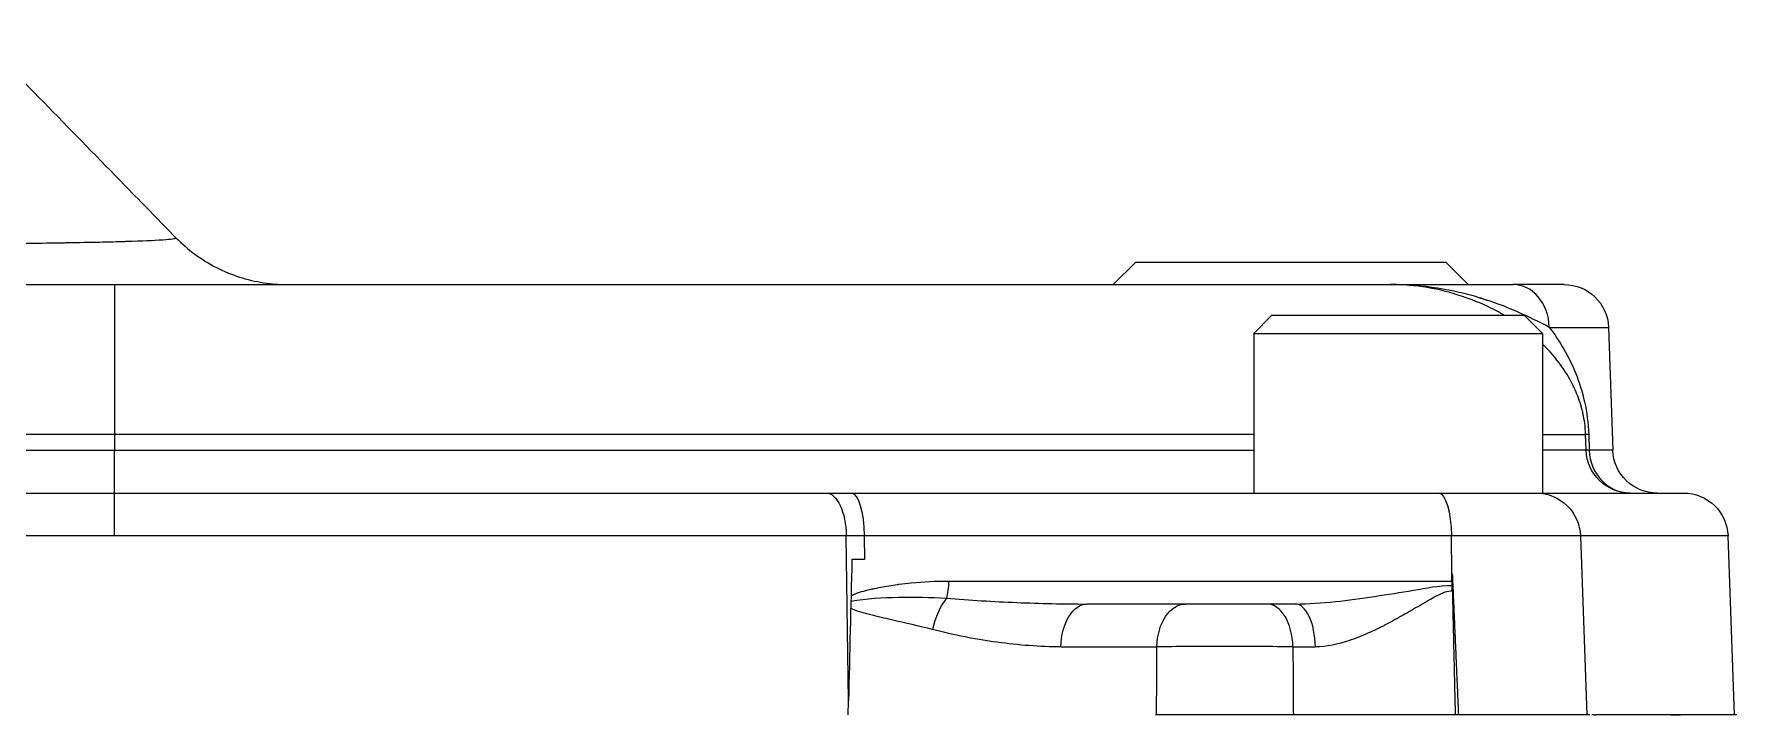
# Model space of a CAD drawing. Header units: millimetres. Extents: x 553637 to 584936, y 5008 to 53898.
# Drawn here: x 560277 to 560353.8, y 42353.5 to 42384.2 of the extents above; entities that cross this region are included whole.
import ezdxf

# ---------------------------------------------------------------- set-up
doc = ezdxf.new("R2010")
doc.units = ezdxf.units.MM
doc.header["$LTSCALE"] = 10
doc.header["$MEASUREMENT"] = 0
doc.layers.add('2', color=2, linetype='Continuous')

msp = doc.modelspace()

# ---------------------------------------------------------------- linework, layer by layer
at = {"layer": '2', "extrusion": (-1, 1.31047e-06, 1.33332e-29)}
for p, q in [((560326.659, 42373.885), (560325.659, 42372.885)), ((560340.659, 42373.885), (560326.659, 42373.885)), ((560340.659, 42373.885), (560341.659, 42372.885)), ((560253.905, 42372.886), (560338.157, 42372.885)), ((560280.659, 42372.886), (560280.659, 42366.13)), ((560345.977, 42372.885), (560343.681, 42372.885)), ((560332.795, 42371.485), (560331.995, 42370.685)), ((560344.195, 42371.485), (560332.795, 42371.485)), ((560344.195, 42371.485), (560344.995, 42370.685)), ((560345.308, 42370.955), (560347.976, 42370.955)), ((560347.976, 42370.955), (560348.169, 42365.416)), ((560331.995, 42370.685), (560344.995, 42370.685)), ((560331.995, 42370.685), (560331.995, 42363.485)), ((560344.995, 42370.685), (560344.995, 42363.485)), ((560331.995, 42366.13), (560260.5, 42366.13)), ((560280.659, 42366.13), (560280.659, 42365.416)), ((560344.995, 42366.13), (560346.945, 42366.13)), ((560346.969, 42365.416), (560346.945, 42366.13)), ((560347.083, 42366.13), (560347.107, 42365.416)), ((560246.65, 42365.416), (560331.995, 42365.416)), ((560280.659, 42363.486), (560280.659, 42365.416)), ((560346.969, 42365.416), (560344.995, 42365.416)), ((560348.169, 42365.416), (560347.107, 42365.416)), ((560246.65, 42363.486), (560312.725, 42363.485)), ((560280.642, 42363.486), (560280.642, 42361.555)), ((560313.853, 42363.485), (560351.362, 42363.485)), ((560313.631, 42361.555), (560248.226, 42361.555)), ((560313.73, 42354.118), (560313.631, 42361.555)), ((560353.36, 42361.555), (560314.437, 42361.555)), ((560314.437, 42361.555), (560314.451, 42360.485)), ((560340.915, 42359.849), (560340.898, 42361.555)), ((560346.713, 42361.555), (560346.995, 42353.485)), ((560353.36, 42361.555), (560353.642, 42353.485)), ((560318.235, 42359.52), (560340.918, 42359.52)), ((560340.936, 42359.849), (560340.915, 42359.849)), ((560340.918, 42359.52), (560340.915, 42359.849)), ((560333.856, 42358.485), (560324.476, 42358.485)), ((560333.995, 42358.486), (560333.995, 42358.486)), ((560323.303, 42356.555), (560327.623, 42356.555)), ((560333.755, 42356.555), (560334.769, 42356.555)), ((560313.715, 42353.485), (560313.73, 42354.118)), ((560347.325, 42353.485), (560347.292, 42353.485)), ((560347.325, 42353.485), (560347.388, 42353.485)), ((560350.79, 42353.485), (560351.225, 42353.485))]:
    msp.add_line(p, q, dxfattribs=at)
at = {"layer": '2', "extrusion": (3.3667e-22, 2.56909e-16, -1)}
for centre, start, end in [((-560345.977, 42370.885), 90.00008, 178.00008), ((-560350.168, 42365.485), 270.00008, 358.00008), ((-560344.714, 42361.485), 90.00008, 178.00008), ((-560351.362, 42361.485), 90.00008, 178.00008)]:
    msp.add_arc(centre, 2, start, end, dxfattribs=at)
at = {"layer": '2'}
for centre, major_axis, ratio, start_param, end_param in [((560343.681, 42370.885), (0, 2), 0.813637, 4.747325, 6.283185), ((560348.96, 42365.485), (0, 2), 0.926815, 1.605703, 3.141593), ((560315.893, 42361.486), (-4.985, 0.026), 0.012978, -1.274273, -1.099682), ((560315.603, 42384.214), (-3.254, -123.516), 0.00901, -1.377247, -1.324419), ((560315.912, 42360.485), (-4.997, 0), 0.00003, -1.274091, -1.153081), ((560318.532, 42357.263), (-0.493, -1.938), 0.502036, -2.304161, -1.4795), ((560341.491, 42358.992), (0, 2), 0.292372, 1.405719, 1.53589), ((560332.594, 42356.485), (0, 2), 0.580679, 4.747296, 6.283185), ((560333.856, 42356.485), (0, 2), 0.456476, 4.747296, 6.283185)]:
    msp.add_ellipse(centre, major_axis=major_axis, ratio=ratio, start_param=start_param, end_param=end_param, dxfattribs=at)
at = {"layer": '2', "extrusion": (3.3667e-22, 2.56909e-16, -1)}
for centre, major_axis, ratio, start_param, end_param in [((560348.935, 42366.2), (-1.999, -0.069), 0.008312, -0.384947, -0.090415), ((560348.96, 42365.485), (0, -2), 0.995906, 0, 1.53589), ((560348.96, 42365.485), (-1.999, -0.069), 0.008309, -0.384723, -0.090469), ((560312.725, 42361.485), (0, -2), 0.453656, 3.141593, 4.677482), ((560313.853, 42361.485), (0, -2), 0.292372, 3.141593, 4.677482), ((560340.313, 42361.485), (0, -2), 0.292372, 3.141593, 4.677482), ((560317.942, 42359.485), (0, -1), 0.292372, 4.677482, 5.546447), ((560340.626, 42359.485), (0, -1), 0.292372, 4.677482, 4.877466), ((560324.476, 42356.485), (0, -2), 0.587105, 1.605703, 3.141593), ((560328.915, 42356.485), (0, -2), 0.646553, 1.605703, 3.141593)]:
    msp.add_ellipse(centre, major_axis=major_axis, ratio=ratio, start_param=start_param, end_param=end_param, dxfattribs=at)
at = {"layer": '2'}
for points, knots in [([(560274.466, 42384.175), (560276.753, 42381.831), (560279.039, 42379.487), (560282.024, 42376.428), (560282.722, 42375.712), (560283.42, 42374.996)], [0, 0, 0, 0, 10, 10, 13.053782, 13.053782, 13.053782, 13.053782]), ([(560251.582, 42374.623), (560254.006, 42374.624), (560256.311, 42374.628), (560258.5, 42374.632), (560260.66, 42374.637), (560262.705, 42374.644), (560264.645, 42374.652), (560264.67, 42374.652), (560264.696, 42374.652), (560264.721, 42374.652), (560266.645, 42374.661), (560268.461, 42374.671), (560270.125, 42374.682), (560270.158, 42374.682), (560270.19, 42374.683), (560270.222, 42374.683), (560271.871, 42374.694), (560273.371, 42374.707), (560274.725, 42374.722), (560274.759, 42374.722), (560274.793, 42374.723), (560274.827, 42374.723), (560276.166, 42374.737), (560277.362, 42374.753), (560278.408, 42374.771), (560278.439, 42374.772), (560278.471, 42374.772), (560278.502, 42374.773), (560279.036, 42374.782), (560279.531, 42374.792), (560279.982, 42374.802), (560280.401, 42374.812), (560280.782, 42374.821), (560281.125, 42374.831), (560281.149, 42374.832), (560281.174, 42374.833), (560281.197, 42374.834), (560281.894, 42374.854), (560282.425, 42374.877), (560282.796, 42374.902), (560282.81, 42374.903), (560282.823, 42374.904), (560282.837, 42374.905), (560283.023, 42374.917), (560283.165, 42374.931), (560283.263, 42374.944), (560283.354, 42374.957), (560283.406, 42374.97), (560283.421, 42374.983), (560283.422, 42374.984), (560283.423, 42374.985), (560283.423, 42374.986), (560283.425, 42374.99), (560283.425, 42374.994), (560283.421, 42374.997)], [0, 0, 0, 0, 0.00841932, 0.00841932, 0.00841932, 0.01672541, 0.01672541, 0.01672541, 0.0168352, 0.0168352, 0.0168352, 0.02508812, 0.02508812, 0.02508812, 0.02524824, 0.02524824, 0.02524824, 0.03345083, 0.03345083, 0.03345083, 0.03365644, 0.03365644, 0.03365644, 0.04181353, 0.04181353, 0.04181353, 0.0420598, 0.0420598, 0.0420598, 0.04626113, 0.04626113, 0.04626113, 0.05017624, 0.05017624, 0.05017624, 0.05045367, 0.05045367, 0.05045367, 0.05853895, 0.05853895, 0.05853895, 0.05884048, 0.05884048, 0.05884048, 0.06302666, 0.06302666, 0.06302666, 0.06690166, 0.06690166, 0.06690166, 0.06721975, 0.06721975, 0.06721975, 0.06827533, 0.06827533, 0.06827533, 0.06827533]), ([(560283.421, 42374.997), (560283.949, 42374.456), (560284.575, 42373.995), (560285.91, 42373.313), (560286.636, 42373.079), (560287.551, 42372.939), (560287.734, 42372.918), (560288.055, 42372.894), (560288.192, 42372.888), (560288.356, 42372.886), (560288.382, 42372.886), (560288.412, 42372.886), (560288.417, 42372.886), (560288.424, 42372.886), (560288.427, 42372.886), (560288.43, 42372.886), (560288.43, 42372.886), (560288.431, 42372.886), (560288.431, 42372.886), (560288.431, 42372.886), (560288.431, 42372.886), (560288.431, 42372.886), (560288.431, 42372.886), (560288.431, 42372.886)], [0, 0, 0, 0, 2.270008, 2.270008, 4.499047, 4.499047, 5.049978, 5.049978, 5.463037, 5.463037, 5.540453, 5.540453, 5.554968, 5.554968, 5.561968, 5.561968, 5.563718, 5.563718, 5.564155, 5.564155, 5.564374, 5.564374, 5.564484, 5.564484, 5.564484, 5.564484]), ([(560343.304, 42371.485), (560343.151, 42371.575), (560342.994, 42371.661), (560342.833, 42371.744), (560342.41, 42371.961), (560341.954, 42372.158), (560341.472, 42372.323), (560341.447, 42372.332), (560341.423, 42372.34), (560341.398, 42372.349), (560340.896, 42372.517), (560340.367, 42372.653), (560339.804, 42372.747), (560339.28, 42372.834), (560338.726, 42372.885), (560338.157, 42372.885)], [0.00915365, 0.00915365, 0.00915365, 0.00915365, 0.009886779, 0.009886779, 0.009886779, 0.01180435, 0.01180435, 0.01180435, 0.011902043, 0.011902043, 0.011902043, 0.01389175, 0.01389175, 0.01389175, 0.015739134, 0.015739134, 0.015739134, 0.015739134]), ([(560338.157, 42372.885), (560338.685, 42372.885), (560339.177, 42372.885), (560339.647, 42372.885), (560340.116, 42372.885), (560340.562, 42372.885), (560341, 42372.885), (560341.218, 42372.885), (560341.436, 42372.885), (560341.653, 42372.885), (560341.871, 42372.885), (560342.088, 42372.885), (560342.307, 42372.885), (560342.746, 42372.885), (560343.194, 42372.885), (560343.681, 42372.885)], [0, 0, 0, 0, 0.00251107, 0.00251107, 0.00251107, 0.00502215, 0.00502215, 0.00502215, 0.00627768, 0.00627768, 0.00627768, 0.00753242, 0.00753242, 0.00753242, 0.01004429, 0.01004429, 0.01004429, 0.01004429]), ([(560345.308, 42370.955), (560344.84, 42371.201), (560344.372, 42371.436), (560343.879, 42371.652), (560343.855, 42371.663), (560343.83, 42371.674), (560343.806, 42371.684), (560343.31, 42371.9), (560342.79, 42372.095), (560342.231, 42372.266), (560342.205, 42372.274), (560342.179, 42372.282), (560342.153, 42372.289), (560341.565, 42372.465), (560340.934, 42372.614), (560340.267, 42372.719), (560339.6, 42372.824), (560338.895, 42372.885), (560338.157, 42372.885)], [0, 0, 0, 0, 0.00248165, 0.00248165, 0.00248165, 0.00260488, 0.00260488, 0.00260488, 0.00509351, 0.00509351, 0.00509351, 0.00520977, 0.00520977, 0.00520977, 0.00781465, 0.00781465, 0.00781465, 0.01041953, 0.01041953, 0.01041953, 0.01041953]), ([(560342.157, 42372.288), (560342.182, 42372.281), (560342.207, 42372.273), (560342.232, 42372.265), (560342.342, 42372.232), (560342.45, 42372.197), (560342.557, 42372.161)], [0.0046086377, 0.0046086377, 0.0046086377, 0.0046086377, 0.0047216908, 0.0047216908, 0.0047216908, 0.0052127549, 0.0052127549, 0.0052127549, 0.0052127549]), ([(560345.308, 42370.955), (560345.789, 42370.326), (560346.387, 42369.315), (560346.929, 42367.636), (560347.066, 42366.643), (560347.083, 42366.13)], [0, 0, 0, 0, 0.003022725, 0.004534087, 0.006045449, 0.006045449, 0.006045449, 0.006045449]), ([(560346.945, 42366.13), (560346.933, 42366.463), (560346.888, 42366.785), (560346.824, 42367.072), (560346.809, 42367.144), (560346.792, 42367.214), (560346.774, 42367.282), (560346.767, 42367.308), (560346.76, 42367.333), (560346.753, 42367.358), (560346.714, 42367.498), (560346.671, 42367.631), (560346.625, 42367.758), (560346.613, 42367.79), (560346.602, 42367.821), (560346.59, 42367.852), (560346.545, 42367.971), (560346.497, 42368.085), (560346.446, 42368.194), (560346.308, 42368.497), (560346.152, 42368.768), (560345.981, 42369.025), (560345.966, 42369.047), (560345.95, 42369.07), (560345.935, 42369.093), (560345.693, 42369.448), (560345.422, 42369.774), (560345.124, 42370.078), (560345.113, 42370.089), (560345.102, 42370.1), (560345.091, 42370.112), (560345.059, 42370.144), (560345.027, 42370.175), (560344.995, 42370.207)], [0, 0, 0, 0, 0.000983696, 0.000983696, 0.000983696, 0.00122962, 0.00122962, 0.00122962, 0.001321841, 0.001321841, 0.001321841, 0.001839297, 0.001839297, 0.001839297, 0.001967392, 0.001967392, 0.001967392, 0.00245924, 0.00245924, 0.00245924, 0.003813942, 0.003813942, 0.003813942, 0.003934783, 0.003934783, 0.003934783, 0.005831868, 0.005831868, 0.005831868, 0.005902175, 0.005902175, 0.005902175, 0.006102418, 0.006102418, 0.006102418, 0.006102418]), ([(560313.845, 42358.864), (560313.884, 42358.882), (560313.924, 42358.899), (560313.963, 42358.916), (560313.982, 42358.924), (560314.001, 42358.932), (560314.02, 42358.939), (560314.029, 42358.943), (560314.038, 42358.946), (560314.047, 42358.95), (560314.289, 42359.044), (560314.541, 42359.108), (560314.795, 42359.164), (560314.831, 42359.172), (560314.867, 42359.18), (560314.903, 42359.187), (560314.995, 42359.206), (560315.086, 42359.225), (560315.178, 42359.242), (560315.428, 42359.29), (560315.68, 42359.331), (560315.932, 42359.366), (560315.956, 42359.369), (560315.981, 42359.372), (560316.005, 42359.376), (560316.19, 42359.4), (560316.375, 42359.421), (560316.56, 42359.439), (560317.116, 42359.494), (560317.675, 42359.52), (560318.235, 42359.52)], [0.000011731, 0.000011731, 0.000011731, 0.000011731, 0.000146263, 0.000146263, 0.000146263, 0.000210253, 0.000210253, 0.000210253, 0.000240248, 0.000240248, 0.000240248, 0.001054151, 0.001054151, 0.001054151, 0.001170103, 0.001170103, 0.001170103, 0.001462629, 0.001462629, 0.001462629, 0.002262715, 0.002262715, 0.002262715, 0.002340206, 0.002340206, 0.002340206, 0.002925257, 0.002925257, 0.002925257, 0.004680411, 0.004680411, 0.004680411, 0.004680411]), ([(560313.839, 42358.609), (560314.544, 42358.74), (560315.986, 42358.816), (560317.42, 42358.797), (560318.139, 42358.745)], [0.000017496, 0.000017496, 0.000017496, 0.000017496, 0.002320684, 0.004641367, 0.004641367, 0.004641367, 0.004641367]), ([(560318.139, 42358.745), (560319.201, 42358.659), (560320.259, 42358.597), (560321.316, 42358.554), (560322.372, 42358.51), (560323.427, 42358.485), (560324.476, 42358.485)], [0, 0, 0, 0, 0.003437366, 0.003437366, 0.003437366, 0.006870565, 0.006870565, 0.006870565, 0.006870565]), ([(560333.856, 42358.485), (560334.46, 42358.485), (560335.061, 42358.533), (560335.658, 42358.596), (560336.254, 42358.659), (560336.846, 42358.741), (560337.433, 42358.829), (560338.02, 42358.916), (560338.603, 42359.008), (560339.183, 42359.108), (560339.763, 42359.209), (560340.338, 42359.321), (560340.915, 42359.321)], [0, 0, 0, 0, 0.001806024, 0.001806024, 0.001806024, 0.003612047, 0.003612047, 0.003612047, 0.005418071, 0.005418071, 0.005418071, 0.007224094, 0.007224094, 0.007224094, 0.007224094]), ([(560340.907, 42359.062), (560340.893, 42359.062), (560340.879, 42359.062), (560340.865, 42359.061), (560340.751, 42359.056), (560340.64, 42359.028), (560340.531, 42358.988), (560340.522, 42358.985), (560340.514, 42358.982), (560340.505, 42358.978), (560340.374, 42358.927), (560340.246, 42358.858), (560340.12, 42358.789), (560340.057, 42358.754), (560339.995, 42358.719), (560339.933, 42358.684), (560339.886, 42358.658), (560339.84, 42358.631), (560339.794, 42358.604), (560339.655, 42358.524), (560339.517, 42358.443), (560339.378, 42358.362), (560339.255, 42358.29), (560339.131, 42358.217), (560339.007, 42358.145), (560338.883, 42358.073), (560338.758, 42358.002), (560338.633, 42357.931), (560338.625, 42357.927), (560338.618, 42357.923), (560338.61, 42357.918), (560338.368, 42357.782), (560338.124, 42357.65), (560337.879, 42357.525), (560337.868, 42357.519), (560337.856, 42357.513), (560337.845, 42357.508), (560337.349, 42357.255), (560336.844, 42357.028), (560336.334, 42356.854), (560336.323, 42356.85), (560336.311, 42356.846), (560336.3, 42356.843), (560335.79, 42356.672), (560335.275, 42356.555), (560334.769, 42356.555)], [0, 0, 0, 0, 0.000043215, 0.000043215, 0.000043215, 0.000400214, 0.000400214, 0.000400214, 0.000429079, 0.000429079, 0.000429079, 0.000862063, 0.000862063, 0.000862063, 0.001077578, 0.001077578, 0.001077578, 0.001239215, 0.001239215, 0.001239215, 0.001724125, 0.001724125, 0.001724125, 0.002155156, 0.002155156, 0.002155156, 0.002586188, 0.002586188, 0.002586188, 0.002612342, 0.002612342, 0.002612342, 0.00344825, 0.00344825, 0.00344825, 0.003485988, 0.003485988, 0.003485988, 0.005172375, 0.005172375, 0.005172375, 0.005209892, 0.005209892, 0.005209892, 0.0068965, 0.0068965, 0.0068965, 0.0068965]), ([(560317.518, 42357.333), (560316.909, 42357.492), (560316.29, 42357.628), (560315.668, 42357.773), (560315.357, 42357.845), (560315.046, 42357.919), (560314.733, 42357.996), (560314.429, 42358.07), (560314.125, 42358.147), (560313.831, 42358.28)], [0, 0, 0, 0, 0.002180763, 0.002180763, 0.002180763, 0.003271145, 0.003271145, 0.003271145, 0.004330862, 0.004330862, 0.004330862, 0.004330862]), ([(560323.303, 42356.555), (560322.357, 42356.555), (560321.399, 42356.63), (560320.434, 42356.76), (560319.469, 42356.891), (560318.496, 42357.078), (560317.518, 42357.333)], [0, 0, 0, 0, 0.003503678, 0.003503678, 0.003503678, 0.007009602, 0.007009602, 0.007009602, 0.007009602]), ([(560333.574, 42353.485), (560333.128, 42353.485), (560332.636, 42353.485), (560331.599, 42353.485), (560331.06, 42353.485), (560329.982, 42353.485), (560329.451, 42353.485), (560328.445, 42353.485), (560327.978, 42353.485), (560327.563, 42353.485)], [0, 0, 0, 0, 0.1616982, 0.1616982, 0.3233973, 0.3233973, 0.4853884, 0.4853884, 0.6474168, 0.6474168, 0.6474168, 0.6474168]), ([(560338.499, 42353.485), (560337.625, 42353.485), (560336.757, 42353.485), (560335.088, 42353.485), (560334.296, 42353.485), (560333.574, 42353.485)], [0, 0, 0, 0, 0.2619326, 0.2619326, 0.5238656, 0.5238656, 0.5238656, 0.5238656]), ([(560347.135, 42353.485), (560346.964, 42353.485), (560346.616, 42353.485), (560345.598, 42353.485), (560344.937, 42353.485), (560343.369, 42353.485), (560342.474, 42353.485), (560340.545, 42353.485), (560339.526, 42353.485), (560338.499, 42353.485)], [0.000001, 0.000001, 0.000001, 0.000001, 0.307963, 0.307963, 0.616094, 0.616094, 0.92439, 0.92439, 1.232729, 1.232729, 1.232729, 1.232729]), ([(560347.292, 42353.485), (560347.288, 42353.485), (560347.281, 42353.485), (560347.26, 42353.485), (560347.246, 42353.485), (560347.229, 42353.485)], [0, 0, 0, 0, 0.02042925, 0.02042925, 0.04085839, 0.04085839, 0.04085839, 0.04085839]), ([(560353.763, 42353.485), (560353.763, 42353.485), (560352.936, 42353.485), (560350.298, 42353.485), (560348.996, 42353.485), (560347.41, 42353.485)], [3.842198, 3.842198, 3.842198, 3.842198, 5.747795, 5.747795, 6.917485, 6.917485, 6.917485, 6.917485])]:
    msp.add_open_spline(points, degree=3, knots=knots, dxfattribs=at)
for points, degree in [([(560338.157, 42372.885), (560338.321, 42372.885), (560338.483, 42372.882), (560338.643, 42372.877)], 3), ([(560312.725, 42363.485), (560313.085, 42363.485), (560313.461, 42363.485), (560313.853, 42363.485)], 3), ([(560340.936, 42359.849), (560341.073, 42356.709), (560341.213, 42353.485)], 2), ([(560341.083, 42353.485), (560341.011, 42356.623), (560340.936, 42359.849)], 2), ([(560327.613, 42353.485), (560327.616, 42354.509), (560327.619, 42355.532), (560327.623, 42356.555)], 3), ([(560333.755, 42356.555), (560332.85, 42356.567), (560330.633, 42356.58), (560328.471, 42356.567), (560327.623, 42356.555)], 3), ([(560333.755, 42356.555), (560333.762, 42355.532), (560333.768, 42354.509), (560333.775, 42353.485)], 3), ([(560347.41, 42353.485), (560347.41, 42353.485), (560347.402, 42353.485), (560347.388, 42353.485)], 3)]:
    msp.add_open_spline(points, degree=degree, dxfattribs=at)

doc.saveas('drawing.dxf')
